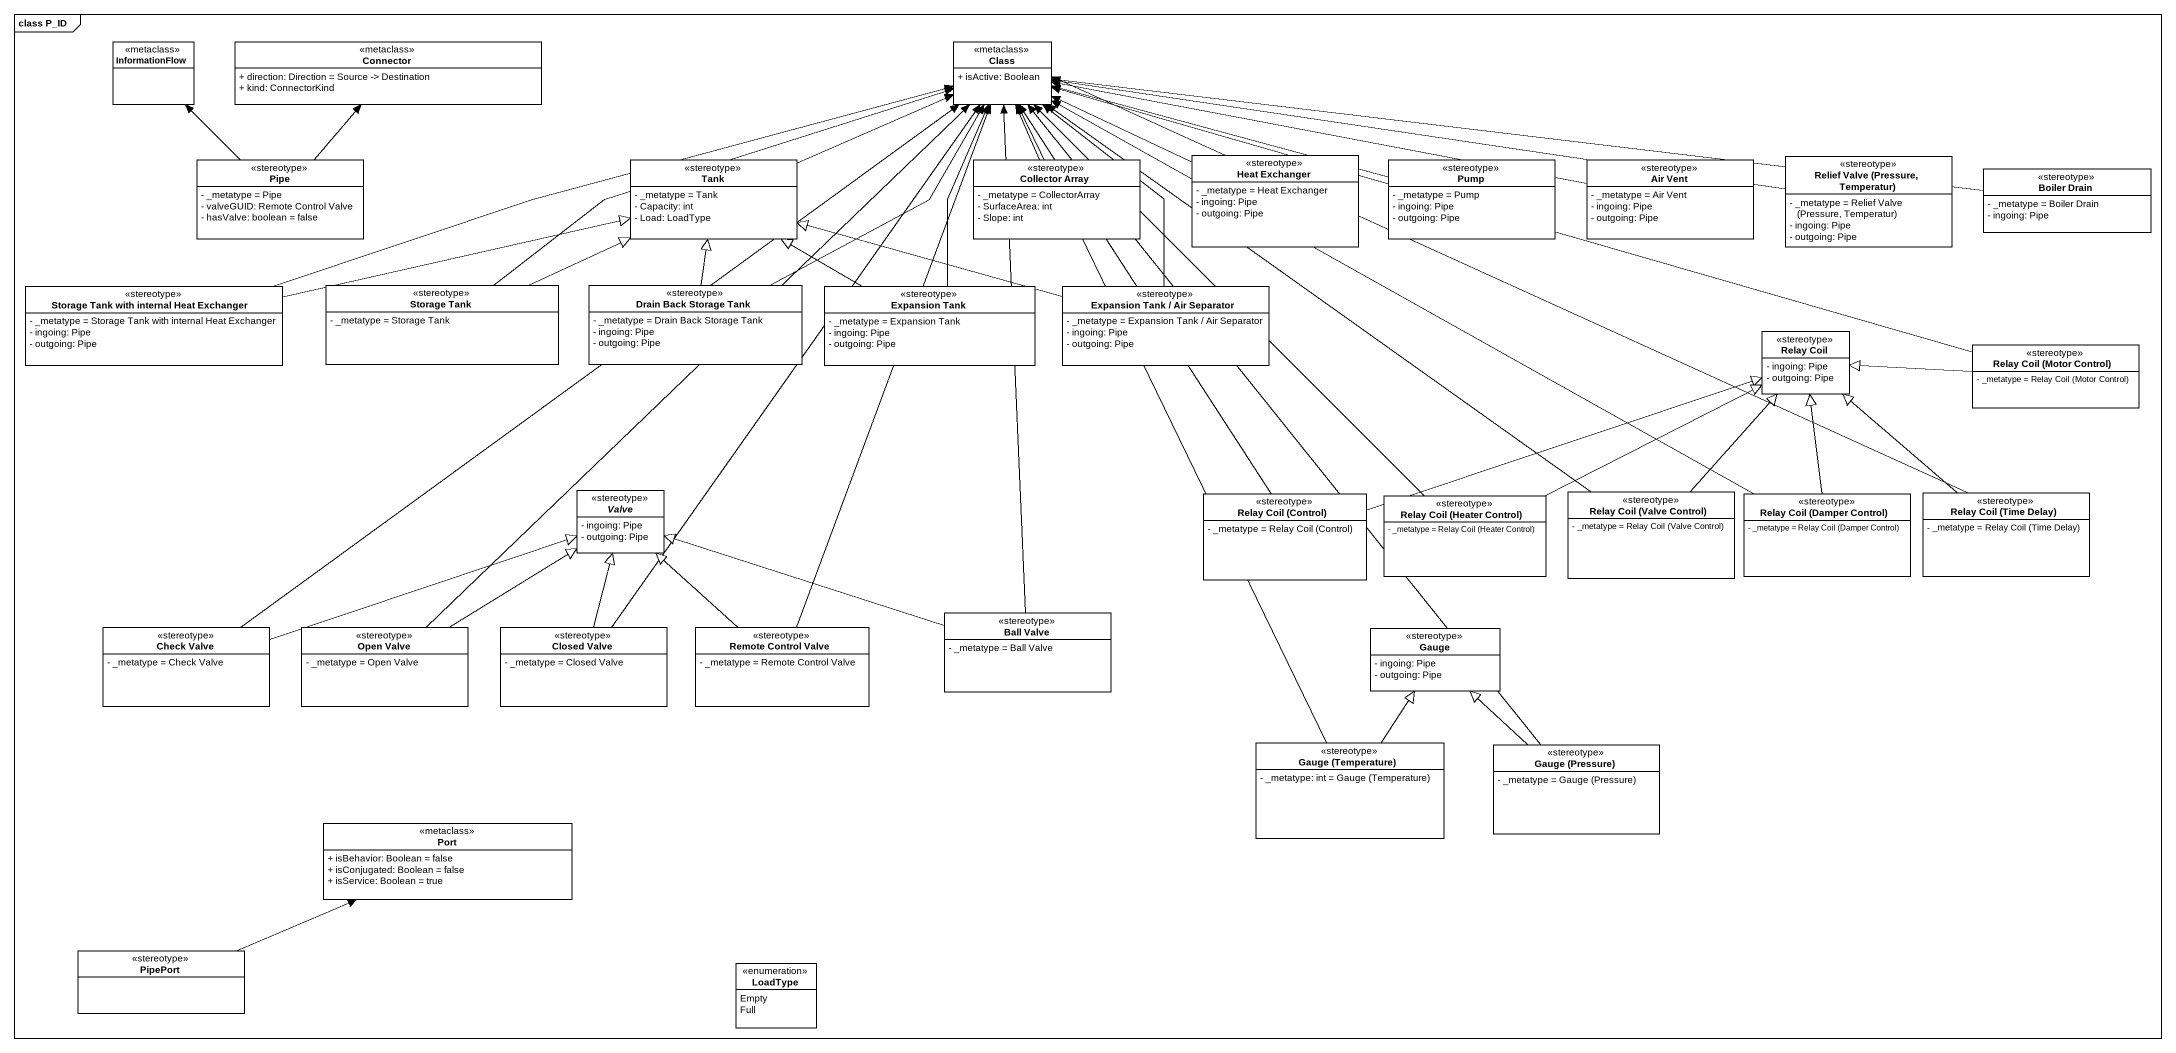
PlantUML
@startuml
mainframe class P_ID
hide circle
hide empty members
skinparam classAttributeIconSize 0
class InformationFlow <<metaclass>>
class Connector <<metaclass>> {
  + direction: Direction = Source -> Destination
  + kind: ConnectorKind
}
class "Class" as Class_ <<metaclass>> {
  + isActive: Boolean
}
class Pipe <<stereotype>> {
  - _metatype = Pipe
  - valveGUID: Remote Control Valve
  - hasValve: boolean = false
}
class Tank <<stereotype>> {
  - _metatype = Tank
  - Capacity: int
  - Load: LoadType
}
class "Collector Array" as Collector_Array <<stereotype>> {
  - _metatype = CollectorArray
  - SurfaceArea: int
  - Slope: int
}
class "Heat Exchanger" as Heat_Exchanger <<stereotype>> {
  - _metatype = Heat Exchanger
  - ingoing: Pipe
  - outgoing: Pipe
}
class Pump <<stereotype>> {
  - _metatype = Pump
  - ingoing: Pipe
  - outgoing: Pipe
}
class "Air Vent" as Air_Vent <<stereotype>> {
  - _metatype = Air Vent
  - ingoing: Pipe
  - outgoing: Pipe
}
class "Relief Valve (Pressure, Temperatur)" as Relief_Valve_Pressure <<stereotype>> {
  {field} - _metatype = Relief Valve (Pressure, Temperatur)
  - ingoing: Pipe
  - outgoing: Pipe
}
class "Boiler Drain" as Boiler_Drain <<stereotype>> {
  - _metatype = Boiler Drain
  - ingoing: Pipe
}
class "Storage Tank with internal Heat Exchanger" as Storage_Tank_with_internal <<stereotype>> {
  - _metatype = Storage Tank with internal Heat Exchanger
  - ingoing: Pipe
  - outgoing: Pipe
}
class "Storage Tank" as Storage_Tank <<stereotype>> {
  - _metatype = Storage Tank
}
class "Drain Back Storage Tank" as Drain_Back_Storage_Tank <<stereotype>> {
  - _metatype = Drain Back Storage Tank
  - ingoing: Pipe
  - outgoing: Pipe
}
class "Expansion Tank" as Expansion_Tank <<stereotype>> {
  - _metatype = Expansion Tank
  - ingoing: Pipe
  - outgoing: Pipe
}
class "Expansion Tank / Air Separator" as Expansion_Tank_Air_Separator <<stereotype>> {
  - _metatype = Expansion Tank / Air Separator
  - ingoing: Pipe
  - outgoing: Pipe
}
class "Relay Coil" as Relay_Coil <<stereotype>> {
  - ingoing: Pipe
  - outgoing: Pipe
}
class "Relay Coil (Motor Control)" as Relay_Coil_Motor_Control <<stereotype>> {
  {field} - _metatype = Relay Coil (Motor Control)
}
abstract class Valve <<stereotype>> {
  - ingoing: Pipe
  - outgoing: Pipe
}
class "Relay Coil (Control)" as Relay_Coil_Control <<stereotype>> {
  {field} - _metatype = Relay Coil (Control)
}
class "Relay Coil (Heater Control)" as Relay_Coil_Heater_Control <<stereotype>> {
  {field} - _metatype = Relay Coil (Heater Control)
}
class "Relay Coil (Valve Control)" as Relay_Coil_Valve_Control <<stereotype>> {
  {field} - _metatype = Relay Coil (Valve Control)
}
class "Relay Coil (Damper Control)" as Relay_Coil_Damper_Control <<stereotype>> {
  {field} - _metatype = Relay Coil (Damper Control)
}
class "Relay Coil (Time Delay)" as Relay_Coil_Time_Delay <<stereotype>> {
  {field} - _metatype = Relay Coil (Time Delay)
}
class "Check Valve" as Check_Valve <<stereotype>> {
  - _metatype = Check Valve
}
class "Open Valve" as Open_Valve <<stereotype>> {
  - _metatype = Open Valve
}
class "Closed Valve" as Closed_Valve <<stereotype>> {
  - _metatype = Closed Valve
}
class "Remote Control Valve" as Remote_Control_Valve <<stereotype>> {
  - _metatype = Remote Control Valve
}
class "Ball Valve" as Ball_Valve <<stereotype>> {
  - _metatype = Ball Valve
}
class Gauge <<stereotype>> {
  - ingoing: Pipe
  - outgoing: Pipe
}
class "Gauge (Temperature)" as Gauge_Temperature <<stereotype>> {
  {field} - _metatype: int = Gauge (Temperature)
}
class "Gauge (Pressure)" as Gauge_Pressure <<stereotype>> {
  {field} - _metatype = Gauge (Pressure)
}
class "Port" as Port_ <<metaclass>> {
  + isBehavior: Boolean = false
  + isConjugated: Boolean = false
  + isService: Boolean = true
}
class PipePort <<stereotype>>
enum LoadType {
  Empty
  Full
}
Pipe -up-> InformationFlow
Pipe -up-> Connector
Tank -right-> Class_
Collector_Array -up-> Class_
Heat_Exchanger -left-> Class_
Pump -left-> Class_
Air_Vent -left-> Class_
Relief_Valve_Pressure -left-> Class_
Boiler_Drain -left-> Class_
Storage_Tank_with_internal -right-> Class_
Storage_Tank_with_internal -right-|> Tank
Storage_Tank -right-> Class_
Storage_Tank -right-|> Tank
Drain_Back_Storage_Tank -up-> Class_
Drain_Back_Storage_Tank -up-|> Tank
Expansion_Tank -up-> Class_
Expansion_Tank -left-|> Tank
Expansion_Tank_Air_Separator -up-> Class_
Expansion_Tank_Air_Separator -left-|> Tank
Relay_Coil_Motor_Control -left-> Class_
Relay_Coil_Motor_Control -left-|> Relay_Coil
Relay_Coil_Control -up-> Class_
Relay_Coil_Control -right-|> Relay_Coil
Relay_Coil_Heater_Control -up-> Class_
Relay_Coil_Heater_Control -right-|> Relay_Coil
Relay_Coil_Valve_Control -up-> Class_
Relay_Coil_Valve_Control -up-|> Relay_Coil
Relay_Coil_Damper_Control -left-> Class_
Relay_Coil_Damper_Control -up-|> Relay_Coil
Relay_Coil_Time_Delay -left-> Class_
Relay_Coil_Time_Delay -up-|> Relay_Coil
Check_Valve -up-> Class_
Check_Valve -right-|> Valve
Open_Valve -up-> Class_
Open_Valve -up-|> Valve
Closed_Valve -up-> Class_
Closed_Valve -up-|> Valve
Remote_Control_Valve -up-> Class_
Remote_Control_Valve -up-|> Valve
Ball_Valve -up-> Class_
Ball_Valve -left-|> Valve
Gauge_Temperature -up-> Class_
Gauge_Temperature -up-|> Gauge
Gauge_Pressure -up-> Class_
Gauge_Pressure -up-|> Gauge
PipePort -right-> Port_
@enduml
